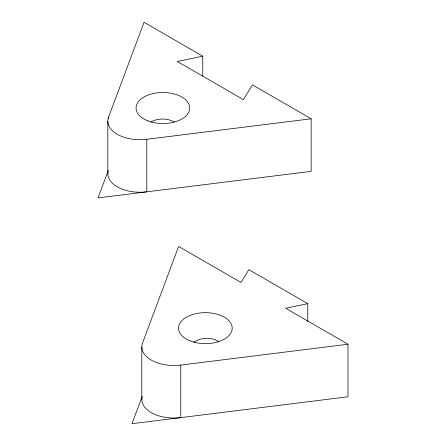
<?xml version="1.0" encoding="UTF-8"?>
<svg xmlns="http://www.w3.org/2000/svg" width="446" height="446" viewBox="0 0 446 446"><rect width="100%" height="100%" fill="white"/><g stroke="black" fill="none" stroke-linecap="round" stroke-linejoin="round"><path stroke-width="0.67" d="M108.556 118.58L108.556 117.198L144.041 22.3L202.746 56.19L202.746 76.244M108.25 170.562L98.025 197.907L311.169 171.336L311.169 118.787L252.469 84.896L243.36 99.609L177.263 61.448L202.746 56.19M142.202 396.422L132.005 423.7L347.975 396.778L347.975 344.228L285.652 308.247L307.779 303.681L307.779 321.655M193.943 342.299L194.445 341.931M108.556 117.198A32.179 18.576 0 0 0 146.801 139.28L311.169 118.787M307.779 303.681L248.868 269.668L240.963 282.446L178.634 246.46L142.536 342.991A32.179 18.576 0 0 0 180.781 365.073L347.975 344.228M174.364 122.126L174.247 122.053A16.106 9.767 1 0 0 150.815 122.154M180.781 365.073L180.781 417.618A32.179 18.576 0 0 1 141.984 397.52M146.801 139.28L146.801 191.825A32.179 18.576 0 0 1 108.004 171.727M141.811 347.088L141.811 399.633M107.832 121.29L107.832 173.84M217.302 340.794A16.168 10.381 -5.1 0 1 218.902 341.937M194.473 341.948A16.112 10.342 -4.6 0 1 217.191 340.772M190.347 340.984A26.832 15.493 0 0 0 232.149 329.26A26.832 15.493 0 0 0 193.664 314.224A26.832 15.493 0 0 0 190.347 340.984M147.877 120.844A26.832 15.493 0 0 0 189.673 109.119A26.832 15.493 0 0 0 151.188 94.078A26.832 15.493 0 0 0 147.877 120.844"/></g></svg>
